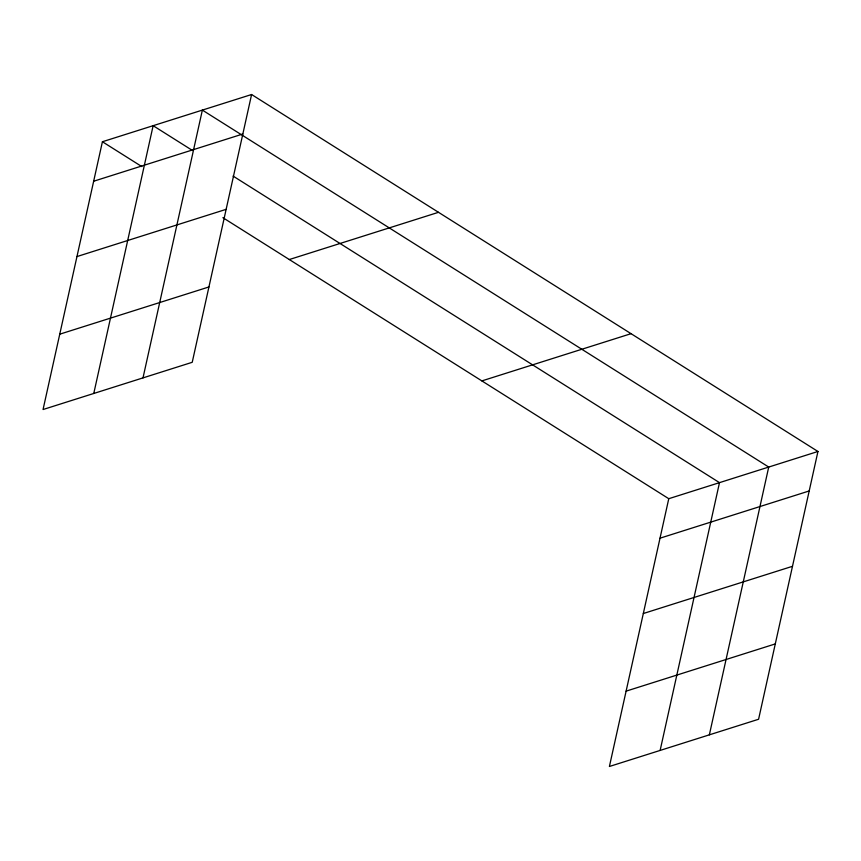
<?xml version="1.0" encoding="UTF-8"?>
<svg xmlns="http://www.w3.org/2000/svg" width="861" height="861" viewBox="0 0 861 861"><rect width="100%" height="100%" fill="white"/><g stroke="black" fill="none" stroke-linecap="round" stroke-linejoin="round"><path stroke-width="1.29" d="M251.595 94.516L102.416 141.742L43.05 409.524L192.229 362.298L251.595 94.516L817.95 451.476L758.584 719.258L609.405 766.484L668.771 498.702L817.95 451.476M93.774 393.466L153.14 125.684L192.541 150.524M143.001 377.882L202.367 110.1L768.722 467.06L709.356 734.842M660.129 750.426L719.495 482.644L233.073 176.074M93.666 181.23L242.845 134.004M76.963 256.567L226.142 209.341M289.318 259.538L438.497 212.312M59.753 334.186L208.932 286.961M481.869 380.906L631.048 333.681M660.021 538.19L809.2 490.964M643.318 613.527L792.497 566.301M626.108 691.146L775.287 643.92M102.416 141.742L141.817 166.582M222.881 217.672L668.771 498.702"/></g></svg>
